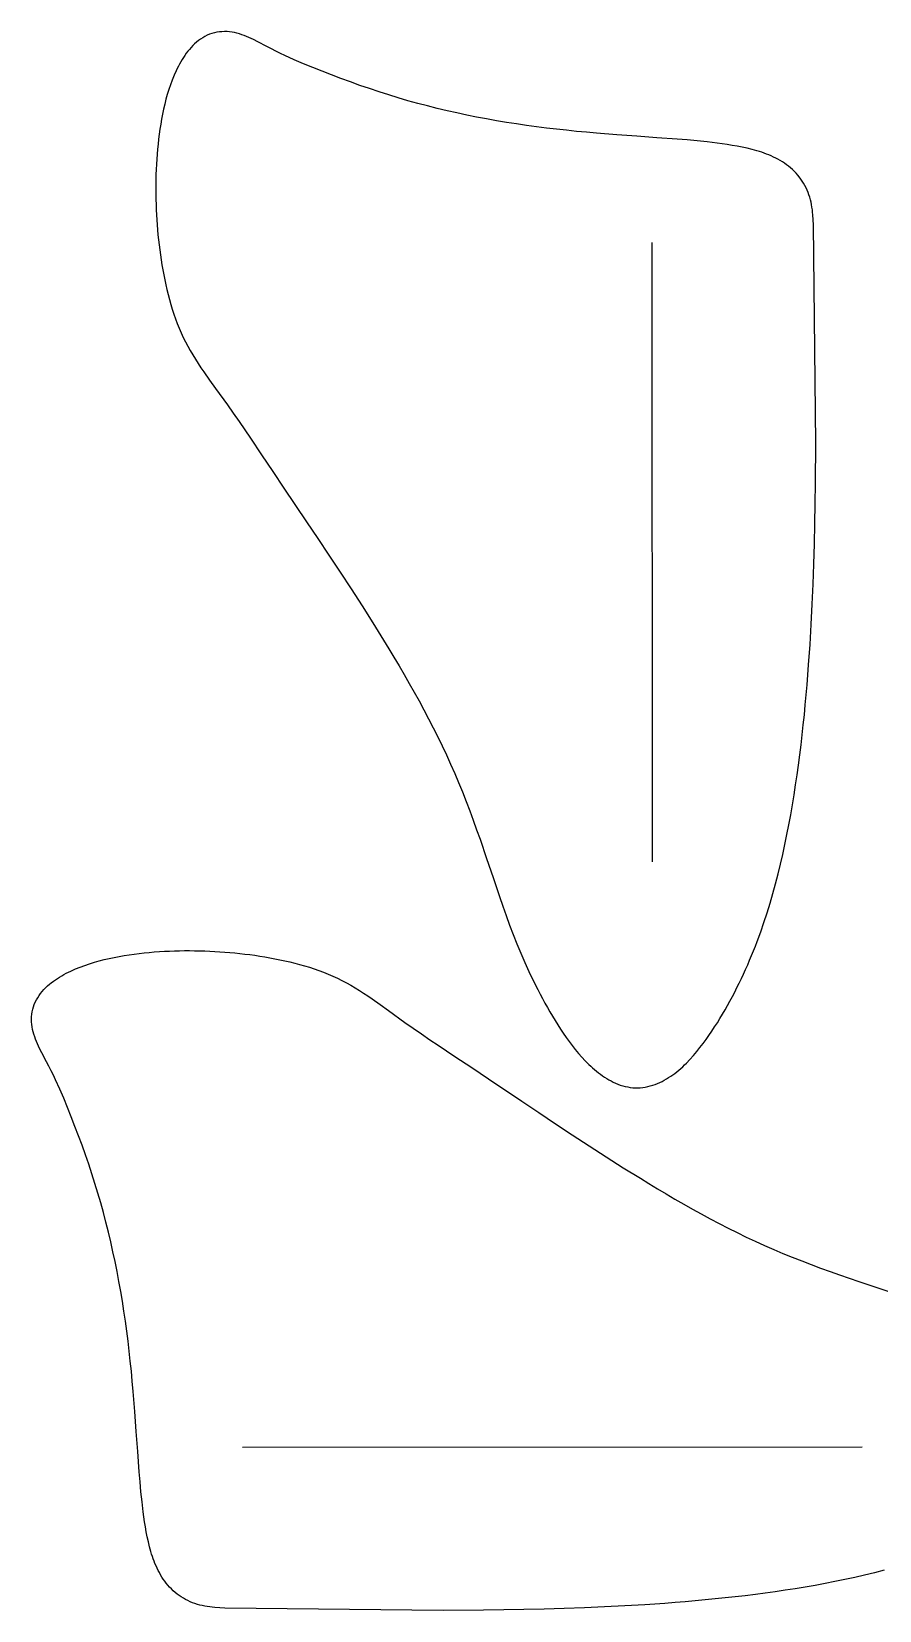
# Model space of a CAD drawing. Extents: x 10 to 492, y 28 to 369.
# Drawn here: x 10.3 to 193, y 28.2 to 368.7 of the extents above; entities that cross this region are included whole.
import ezdxf

# ---------------------------------------------------------------- set-up
doc = ezdxf.new("R2010")
doc.units = 0
doc.layers.add('Layer_1', color=7, linetype='CONTINUOUS')

msp = doc.modelspace()

# ---------------------------------------------------------------- linework, layer by layer
at = {"layer": 'Layer_1', "color": 7}
for p, q in [((48.140507, 367.900661), (47.653674, 367.657245)), ((48.648507, 368.112328), (48.140507, 367.900661)), ((49.156507, 368.292245), (48.648507, 368.112328)), ((49.685674, 368.440411), (49.156507, 368.292245)), ((50.225424, 368.556828), (49.685674, 368.440411)), ((50.765174, 368.630911), (50.225424, 368.556828)), ((51.315507, 368.683828), (50.765174, 368.630911)), ((51.855257, 368.704995), (51.315507, 368.683828)), ((52.40559, 368.694411), (51.855257, 368.704995)), ((52.955924, 368.641495), (52.40559, 368.694411)), ((53.495674, 368.577995), (52.955924, 368.641495)), ((54.02484, 368.472161), (53.495674, 368.577995)), ((54.554007, 368.345161), (54.02484, 368.472161)), ((55.083174, 368.207578), (54.554007, 368.345161)), ((55.601757, 368.038245), (55.083174, 368.207578)), ((56.12034, 367.847745), (55.601757, 368.038245)), ((56.617757, 367.646661), (56.12034, 367.847745)), ((43.96009, 364.450495), (43.632007, 364.016578)), ((44.298757, 364.873828), (43.96009, 364.450495)), ((44.65859, 365.286578), (44.298757, 364.873828)), ((45.03959, 365.678161), (44.65859, 365.286578)), ((45.431174, 366.059161), (45.03959, 365.678161)), ((45.843924, 366.418995), (45.431174, 366.059161)), ((46.27784, 366.768245), (45.843924, 366.418995)), ((46.72234, 367.085745), (46.27784, 366.768245)), ((47.177424, 367.382078), (46.72234, 367.085745)), ((47.653674, 367.657245), (47.177424, 367.382078)), ((57.125757, 367.434995), (56.617757, 367.646661)), ((57.61259, 367.202161), (57.125757, 367.434995)), ((58.099424, 366.969328), (57.61259, 367.202161)), ((59.07309, 366.471911), (58.099424, 366.969328)), ((60.999257, 365.455911), (59.07309, 366.471911)), ((61.96234, 364.958495), (60.999257, 365.455911)), ((62.936007, 364.482245), (61.96234, 364.958495)), ((63.920257, 364.005995), (62.936007, 364.482245)), ((41.917507, 361.233161), (41.67409, 360.746328)), ((42.171507, 361.709411), (41.917507, 361.233161)), ((42.446674, 362.185661), (42.171507, 361.709411)), ((42.72184, 362.661911), (42.446674, 362.185661)), ((43.00759, 363.116995), (42.72184, 362.661911)), ((43.314507, 363.572078), (43.00759, 363.116995)), ((43.632007, 364.016578), (43.314507, 363.572078)), ((64.904507, 363.540328), (63.920257, 364.005995)), ((66.88359, 362.640745), (64.904507, 363.540328)), ((68.873257, 361.772911), (66.88359, 362.640745)), ((70.88409, 360.947411), (68.873257, 361.772911)), ((72.905507, 360.132495), (70.88409, 360.947411)), ((40.573424, 358.259245), (40.203007, 357.243245)), ((40.986174, 359.275245), (40.573424, 358.259245)), ((41.430674, 360.259495), (40.986174, 359.275245)), ((41.67409, 360.746328), (41.430674, 360.259495)), ((74.937507, 359.349328), (72.905507, 360.132495)), ((76.969507, 358.576745), (74.937507, 359.349328)), ((79.01209, 357.835911), (76.969507, 358.576745)), ((81.065257, 357.105661), (79.01209, 357.835911)), ((39.239924, 354.110578), (38.97534, 353.041661)), ((39.536257, 355.158328), (39.239924, 354.110578)), ((39.853757, 356.206078), (39.536257, 355.158328)), ((40.203007, 357.243245), (39.853757, 356.206078)), ((83.118424, 356.396578), (81.065257, 357.105661)), ((85.182174, 355.708661), (83.118424, 356.396578)), ((87.256507, 355.052495), (85.182174, 355.708661)), ((89.33084, 354.417495), (87.256507, 355.052495)), ((91.415757, 353.803661), (89.33084, 354.417495)), ((38.509674, 350.903828), (38.30859, 349.824328)), ((38.731924, 351.972745), (38.509674, 350.903828)), ((38.97534, 353.041661), (38.731924, 351.972745)), ((93.511257, 353.221578), (91.415757, 353.803661)), ((95.61734, 352.671245), (93.511257, 353.221578)), ((97.723424, 352.142078), (95.61734, 352.671245)), ((99.84009, 351.634078), (97.723424, 352.142078)), ((101.96734, 351.157828), (99.84009, 351.634078)), ((104.09459, 350.702745), (101.96734, 351.157828)), ((37.948757, 347.665328), (37.80059, 346.585828)), ((38.11809, 348.744828), (37.948757, 347.665328)), ((38.30859, 349.824328), (38.11809, 348.744828)), ((106.22184, 350.268828), (104.09459, 350.702745)), ((108.359674, 349.866661), (106.22184, 350.268828)), ((110.50809, 349.485661), (108.359674, 349.866661)), ((112.645924, 349.125828), (110.50809, 349.485661)), ((114.79434, 348.787161), (112.645924, 349.125828)), ((116.95334, 348.469661), (114.79434, 348.787161)), ((119.101757, 348.183911), (116.95334, 348.469661)), ((121.260757, 347.908745), (119.101757, 348.183911)), ((123.419757, 347.654745), (121.260757, 347.908745)), ((125.578757, 347.411328), (123.419757, 347.654745)), ((127.74834, 347.189078), (125.578757, 347.411328)), ((37.536007, 344.416245), (37.41959, 343.336745)), ((37.652424, 345.495745), (37.536007, 344.416245)), ((37.80059, 346.585828), (37.652424, 345.495745)), ((129.90734, 346.987995), (127.74834, 347.189078)), ((132.076924, 346.797495), (129.90734, 346.987995)), ((136.405507, 346.448245), (132.076924, 346.797495)), ((140.744674, 346.130745), (136.405507, 346.448245)), ((145.08384, 345.813245), (140.744674, 346.130745)), ((149.423007, 345.495745), (145.08384, 345.813245)), ((151.59259, 345.326411), (149.423007, 345.495745)), ((153.75159, 345.125328), (151.59259, 345.326411)), ((155.921174, 344.903078), (153.75159, 345.125328)), ((158.06959, 344.638495), (155.921174, 344.903078)), ((159.14909, 344.490328), (158.06959, 344.638495)), ((160.218007, 344.331578), (159.14909, 344.490328)), ((161.297507, 344.162245), (160.218007, 344.331578)), ((162.377007, 343.971745), (161.297507, 344.162245)), ((163.445924, 343.760078), (162.377007, 343.971745)), ((37.250257, 341.156578), (37.176174, 340.077078)), ((37.32434, 342.246661), (37.250257, 341.156578)), ((37.41959, 343.336745), (37.32434, 342.246661)), ((164.51484, 343.537828), (163.445924, 343.760078)), ((165.583757, 343.283828), (164.51484, 343.537828)), ((166.631507, 342.998078), (165.583757, 343.283828)), ((167.160674, 342.839328), (166.631507, 342.998078)), ((167.679257, 342.669995), (167.160674, 342.839328)), ((168.187257, 342.490078), (167.679257, 342.669995)), ((168.70584, 342.299578), (168.187257, 342.490078)), ((169.203257, 342.098495), (168.70584, 342.299578)), ((169.711257, 341.886828), (169.203257, 342.098495)), ((170.19809, 341.653995), (169.711257, 341.886828)), ((170.695507, 341.421161), (170.19809, 341.653995)), ((171.171757, 341.156578), (170.695507, 341.421161)), ((171.648007, 340.891995), (171.171757, 341.156578)), ((172.113674, 340.606245), (171.648007, 340.891995)), ((172.57934, 340.299328), (172.113674, 340.606245)), ((37.080924, 337.907495), (37.059757, 336.817411)), ((37.123257, 338.986995), (37.080924, 337.907495)), ((37.176174, 340.077078), (37.123257, 338.986995)), ((173.02384, 339.992411), (172.57934, 340.299328)), ((173.457757, 339.653745), (173.02384, 339.992411)), ((173.891674, 339.315078), (173.457757, 339.653745)), ((174.29384, 338.944661), (173.891674, 339.315078)), ((174.696007, 338.574245), (174.29384, 338.944661)), ((175.077007, 338.182661), (174.696007, 338.574245)), ((175.43684, 337.769911), (175.077007, 338.182661)), ((175.775507, 337.346578), (175.43684, 337.769911)), ((176.10359, 336.902078), (175.775507, 337.346578)), ((37.059757, 336.817411), (37.03859, 335.727328)), ((37.03859, 335.727328), (37.03859, 334.637245)), ((37.03859, 334.637245), (37.049033, 333.557745)), ((176.410507, 336.457578), (176.10359, 336.902078)), ((176.696257, 335.991911), (176.410507, 336.457578)), ((176.96084, 335.505078), (176.696257, 335.991911)), ((177.21484, 335.018245), (176.96084, 335.505078)), ((177.43709, 334.520828), (177.21484, 335.018245)), ((177.648757, 334.012828), (177.43709, 334.520828)), ((177.839257, 333.494245), (177.648757, 334.012828)), ((37.049033, 333.557745), (37.070199, 332.467661)), ((37.070199, 332.467661), (37.101949, 331.377578)), ((37.101949, 331.377578), (37.144283, 330.298078)), ((37.144283, 330.298078), (37.197199, 329.207995)), ((178.00859, 332.975661), (177.839257, 333.494245)), ((178.156757, 332.446495), (178.00859, 332.975661)), ((178.29434, 331.917328), (178.156757, 332.446495)), ((178.400174, 331.377578), (178.29434, 331.917328)), ((178.495424, 330.837828), (178.400174, 331.377578)), ((178.58009, 330.298078), (178.495424, 330.837828)), ((178.633007, 329.758328), (178.58009, 330.298078)), ((37.197199, 329.207995), (37.260699, 328.128495)), ((37.260699, 328.128495), (37.334783, 327.038411)), ((37.334783, 327.038411), (37.430033, 325.958911)), ((178.685924, 329.218578), (178.633007, 329.758328)), ((178.77059, 328.139078), (178.685924, 329.218578)), ((178.823507, 327.048995), (178.77059, 328.139078)), ((179.320924, 279.963746), (178.823507, 327.048995)), ((37.430033, 325.958911), (37.525283, 324.879411)), ((37.525283, 324.879411), (37.641699, 323.799911)), ((37.641699, 323.799911), (37.758116, 322.720411)), ((37.758116, 322.720411), (37.895699, 321.640911)), ((37.895699, 321.640911), (38.043866, 320.561411)), ((38.043866, 320.561411), (38.213199, 319.481911)), ((38.213199, 319.481911), (38.382533, 318.402411)), ((38.382533, 318.402411), (38.573033, 317.333495)), ((38.573033, 317.333495), (38.774116, 316.253995)), ((38.774116, 316.253995), (38.985783, 315.185078)), ((38.985783, 315.185078), (39.208033, 314.116161)), ((39.208033, 314.116161), (39.451449, 313.047245)), ((39.451449, 313.047245), (39.716033, 311.988913)), ((39.716033, 311.988913), (39.991199, 310.930579)), ((39.991199, 310.930579), (40.287533, 309.872246)), ((40.287533, 309.872246), (40.605033, 308.824496)), ((40.605033, 308.824496), (40.943699, 307.797913)), ((40.943699, 307.797913), (41.292949, 306.760746)), ((41.292949, 306.760746), (41.673949, 305.744746)), ((41.673949, 305.744746), (42.076116, 304.739329)), ((42.076116, 304.739329), (42.510033, 303.744496)), ((42.510033, 303.744496), (42.965116, 302.760246)), ((42.965116, 302.760246), (43.451949, 301.797163)), ((43.451949, 301.797163), (43.949366, 300.844663)), ((43.949366, 300.844663), (44.478533, 299.892163)), ((44.478533, 299.892163), (45.028866, 298.960829)), ((45.028866, 298.960829), (45.600366, 298.040079)), ((45.600366, 298.040079), (46.182449, 297.119329)), ((46.182449, 297.119329), (46.785699, 296.219746)), ((46.785699, 296.219746), (47.399533, 295.309579)), ((47.399533, 295.309579), (48.648366, 293.531579)), ((48.648366, 293.531579), (49.928949, 291.753579)), ((49.928949, 291.753579), (52.500699, 288.218746)), ((52.500699, 288.218746), (53.760116, 286.430163)), ((53.760116, 286.430163), (55.008949, 284.641579)), ((55.008949, 284.641579), (56.236616, 282.852996)), ((56.236616, 282.852996), (57.453699, 281.053829)), ((57.453699, 281.053829), (59.856116, 277.434329)), ((179.257283, 271.264248), (179.320783, 279.963746)), ((59.856116, 277.434329), (62.258533, 273.814831)), ((62.258533, 273.814831), (64.671533, 270.205915)), ((64.671533, 270.205915), (69.529283, 262.988082)), ((179.214949, 266.914498), (179.257283, 271.264248)), ((179.140866, 262.575332), (179.214949, 266.914498)), ((69.529283, 262.988082), (71.952866, 259.379165)), ((179.045616, 258.225582), (179.140866, 262.575332)), ((71.952866, 259.379165), (74.376449, 255.770248)), ((74.376449, 255.770248), (76.778866, 252.140164)), ((178.918616, 253.875831), (179.045616, 258.225582)), ((76.778866, 252.140164), (79.160116, 248.499498)), ((178.759866, 249.536664), (178.918616, 253.875831)), ((178.569366, 245.186914), (178.759866, 249.536664)), ((79.160116, 248.499498), (81.509616, 244.848248)), ((178.347116, 240.847748), (178.569366, 245.186914)), ((81.509616, 244.848248), (83.837949, 241.175831)), ((83.837949, 241.175831), (86.134533, 237.482248)), ((178.082533, 236.508581), (178.347116, 240.847748)), ((86.134533, 237.482248), (87.266949, 235.619581)), ((87.266949, 235.619581), (88.388783, 233.767498)), ((177.786199, 232.169414), (178.082533, 236.508581)), ((88.388783, 233.767498), (89.500033, 231.894248)), ((89.500033, 231.894248), (90.600699, 230.020998)), ((177.627449, 229.999831), (177.786199, 232.169414)), ((90.600699, 230.020998), (91.690783, 228.137164)), ((91.690783, 228.137164), (92.759699, 226.242748)), ((177.447533, 227.830248), (177.627449, 229.999831)), ((92.759699, 226.242748), (93.818033, 224.348331)), ((177.066533, 223.501664), (177.267616, 225.660664)), ((177.267616, 225.660664), (177.447533, 227.830248)), ((93.818033, 224.348331), (94.855199, 222.432748)), ((94.855199, 222.432748), (95.871199, 220.506578)), ((176.632616, 219.173078), (176.854866, 221.332081)), ((176.854866, 221.332081), (177.066533, 223.501664)), ((95.871199, 220.506578), (96.866033, 218.580411)), ((96.866033, 218.580411), (97.839699, 216.633078)), ((176.389199, 217.014078), (176.632616, 219.173078)), ((97.839699, 216.633078), (98.792199, 214.675161)), ((98.792199, 214.675161), (99.712949, 212.706661)), ((175.870616, 212.696078), (176.145783, 214.855078)), ((176.145783, 214.855078), (176.389199, 217.014078)), ((99.712949, 212.706661), (100.612533, 210.727578)), ((175.595449, 210.537078), (175.870616, 212.696078)), ((100.612533, 210.727578), (101.480366, 208.737911)), ((101.480366, 208.737911), (102.327033, 206.737661)), ((174.981616, 206.229661), (175.288533, 208.388661)), ((175.288533, 208.388661), (175.595449, 210.537078)), ((102.327033, 206.737661), (103.152533, 204.726828)), ((103.152533, 204.726828), (103.946283, 202.694828)), ((174.642949, 204.081245), (174.981616, 206.229661)), ((103.946283, 202.694828), (104.718866, 200.662828)), ((173.912699, 199.794995), (174.293699, 201.932828)), ((174.293699, 201.932828), (174.642949, 204.081245)), ((104.718866, 200.662828), (105.480866, 198.630828)), ((105.480866, 198.630828), (106.221699, 196.577661)), ((173.108366, 195.519328), (173.521116, 197.657161)), ((173.521116, 197.657161), (173.912699, 199.794995)), ((106.221699, 196.577661), (106.941366, 194.524495)), ((106.941366, 194.524495), (108.359533, 190.407578)), ((172.663866, 193.392078), (173.108366, 195.519328)), ((171.711366, 189.148161), (172.198199, 191.264828)), ((172.198199, 191.264828), (172.663866, 193.392078)), ((108.359533, 190.407578), (109.745949, 186.290661)), ((171.192783, 187.031495), (171.711366, 189.148161)), ((109.745949, 186.290661), (111.142949, 182.163161)), ((170.081533, 182.829911), (170.653033, 184.925411)), ((170.653033, 184.925411), (171.192783, 187.031495)), ((111.142949, 182.163161), (111.862616, 180.109995)), ((168.832699, 178.660078), (169.478283, 180.744995)), ((169.478283, 180.744995), (170.081533, 182.829911)), ((111.862616, 180.109995), (112.582283, 178.067411)), ((112.582283, 178.067411), (113.333699, 176.024828)), ((168.155366, 176.596328), (168.832699, 178.660078)), ((113.333699, 176.024828), (114.106283, 173.992828)), ((114.106283, 173.992828), (114.900033, 171.971411)), ((166.694866, 172.489995), (167.446283, 174.532578)), ((167.446283, 174.532578), (168.155366, 176.596328)), ((36.73083, 170.212535), (37.820913, 170.286619)), ((37.820913, 170.286619), (38.910997, 170.360702)), ((38.910997, 170.360702), (39.990497, 170.413619)), ((39.990497, 170.413619), (41.08058, 170.455952)), ((41.08058, 170.455952), (42.170663, 170.477119)), ((42.170663, 170.477119), (43.250163, 170.498285)), ((43.250163, 170.498285), (44.340247, 170.498285)), ((44.340247, 170.498285), (45.43033, 170.487561)), ((45.43033, 170.487561), (46.50983, 170.466394)), ((46.50983, 170.466394), (47.599913, 170.434644)), ((47.599913, 170.434644), (48.689997, 170.392311)), ((48.689997, 170.392311), (49.769497, 170.339394)), ((49.769497, 170.339394), (50.85958, 170.275894)), ((50.85958, 170.275894), (51.93908, 170.201811)), ((114.900033, 171.971411), (115.725533, 169.971161)), ((165.488366, 169.452578), (165.901116, 170.457995)), ((165.901116, 170.457995), (166.303283, 171.473995)), ((166.303283, 171.473995), (166.694866, 172.489995)), ((19.71283, 166.550702), (20.718247, 166.963452)), ((20.718247, 166.963452), (21.74483, 167.333869)), ((21.74483, 167.333869), (22.771413, 167.683119)), ((22.771413, 167.683119), (23.819163, 168.000619)), ((23.819163, 168.000619), (24.877497, 168.296952)), ((24.877497, 168.296952), (25.93583, 168.561535)), ((25.93583, 168.561535), (27.004747, 168.804952)), ((27.004747, 168.804952), (28.084247, 169.027202)), ((28.084247, 169.027202), (29.163747, 169.228285)), ((29.163747, 169.228285), (30.243247, 169.418785)), ((30.243247, 169.418785), (31.322747, 169.588119)), ((31.322747, 169.588119), (32.402247, 169.736285)), ((32.402247, 169.736285), (33.481747, 169.884452)), ((33.481747, 169.884452), (34.57183, 170.000869)), ((34.57183, 170.000869), (35.65133, 170.117285)), ((35.65133, 170.117285), (36.73083, 170.212535)), ((51.93908, 170.201811), (53.01858, 170.106561)), ((53.01858, 170.106561), (54.108663, 170.011311)), ((54.108663, 170.011311), (55.188163, 169.894894)), ((55.188163, 169.894894), (56.267663, 169.767894)), ((56.267663, 169.767894), (57.347163, 169.640894)), ((57.347163, 169.640894), (58.426663, 169.492728)), ((58.426663, 169.492728), (59.506162, 169.323394)), ((59.506162, 169.323394), (60.575079, 169.154061)), ((60.575079, 169.154061), (61.654579, 168.963561)), ((61.654579, 168.963561), (62.723495, 168.762478)), ((62.723495, 168.762478), (63.802995, 168.550811)), ((63.802995, 168.550811), (64.871912, 168.317978)), ((64.871912, 168.317978), (65.940829, 168.085144)), ((65.940829, 168.085144), (66.999162, 167.820561)), ((66.999162, 167.820561), (68.057495, 167.545394)), ((68.057495, 167.545394), (69.105245, 167.249061)), ((69.105245, 167.249061), (70.152995, 166.931561)), ((70.152995, 166.931561), (71.190162, 166.592894)), ((115.725533, 169.971161), (116.593366, 167.970911)), ((116.593366, 167.970911), (117.492949, 165.991828)), ((164.197199, 166.446911), (164.641699, 167.441745)), ((164.641699, 167.441745), (165.065033, 168.447161)), ((165.065033, 168.447161), (165.488366, 169.452578)), ((14.114247, 163.238119), (14.53758, 163.576785)), ((14.53758, 163.576785), (14.971497, 163.904869)), ((14.971497, 163.904869), (15.415997, 164.222369)), ((15.415997, 164.222369), (15.860497, 164.529285)), ((15.860497, 164.529285), (16.326163, 164.815035)), ((16.326163, 164.815035), (16.79183, 165.090202)), ((16.79183, 165.090202), (17.26808, 165.365369)), ((17.26808, 165.365369), (17.74433, 165.619369)), ((17.74433, 165.619369), (18.231163, 165.862785)), ((18.231163, 165.862785), (18.717997, 166.106202)), ((18.717997, 166.106202), (19.71283, 166.550702)), ((71.190162, 166.592894), (72.216745, 166.243644)), ((72.216745, 166.243644), (73.232745, 165.862644)), ((73.232745, 165.862644), (74.238162, 165.449894)), ((74.238162, 165.449894), (75.232995, 165.026561)), ((75.232995, 165.026561), (76.217245, 164.571478)), ((76.217245, 164.571478), (77.190912, 164.084644)), ((77.190912, 164.084644), (78.143412, 163.576644)), ((78.143412, 163.576644), (79.085329, 163.047478)), ((117.492949, 165.991828), (118.424283, 164.033911)), ((118.424283, 164.033911), (119.397949, 162.086578)), ((162.334533, 162.520495), (162.810783, 163.494161)), ((162.810783, 163.494161), (163.287033, 164.467828)), ((163.287033, 164.467828), (163.742116, 165.452078)), ((163.742116, 165.452078), (164.197199, 166.446911)), ((11.33083, 159.883202), (11.595413, 160.359452)), ((11.595413, 160.359452), (11.891747, 160.814535)), ((11.891747, 160.814535), (12.21983, 161.259035)), ((12.21983, 161.259035), (12.558497, 161.692952)), ((12.558497, 161.692952), (12.928913, 162.105702)), ((12.928913, 162.105702), (13.309913, 162.497285)), ((13.309913, 162.497285), (13.701497, 162.878285)), ((13.701497, 162.878285), (14.114247, 163.238119)), ((79.085329, 163.047478), (80.016662, 162.507728)), ((80.016662, 162.507728), (80.947995, 161.936228)), ((80.947995, 161.936228), (81.858162, 161.354144)), ((81.858162, 161.354144), (82.768329, 160.750894)), ((82.768329, 160.750894), (83.667912, 160.137061)), ((83.667912, 160.137061), (85.456495, 158.888228)), ((119.397949, 162.086578), (119.895366, 161.123495)), ((119.895366, 161.123495), (120.413949, 160.160411)), ((120.413949, 160.160411), (120.932533, 159.197328)), ((160.821116, 159.631245), (161.339699, 160.583745)), ((161.339699, 160.583745), (161.837116, 161.546828)), ((161.837116, 161.546828), (162.334533, 162.520495)), ((10.293663, 156.221369), (10.34658, 156.771702)), ((10.34658, 156.771702), (10.431247, 157.311452)), ((10.431247, 157.311452), (10.547663, 157.851202)), ((10.547663, 157.851202), (10.685247, 158.380369)), ((10.685247, 158.380369), (10.865163, 158.888369)), ((10.865163, 158.888369), (11.087413, 159.396369)), ((11.087413, 159.396369), (11.33083, 159.883202)), ((85.456495, 158.888228), (87.234495, 157.607644)), ((87.234495, 157.607644), (90.769329, 155.035894)), ((120.932533, 159.197328), (121.461699, 158.244828)), ((121.461699, 158.244828), (122.001449, 157.302911)), ((122.001449, 157.302911), (122.551783, 156.360995)), ((158.672699, 155.874161), (159.223033, 156.805495)), ((159.223033, 156.805495), (159.773366, 157.736828)), ((159.773366, 157.736828), (160.302533, 158.678745)), ((160.302533, 158.678745), (160.821116, 159.631245)), ((10.28308, 155.681619), (10.293663, 156.221369)), ((10.293663, 155.131285), (10.28308, 155.681619)), ((10.335997, 154.580952), (10.293663, 155.131285)), ((10.41008, 154.041202), (10.335997, 154.580952)), ((10.50533, 153.512035), (10.41008, 154.041202)), ((10.63233, 152.972285), (10.50533, 153.512035)), ((90.769329, 155.035894), (92.547326, 153.776478)), ((92.547326, 153.776478), (94.335909, 152.527644)), ((122.551783, 156.360995), (123.112699, 155.429661)), ((123.112699, 155.429661), (123.694783, 154.498328)), ((123.694783, 154.498328), (124.287449, 153.588161)), ((124.287449, 153.588161), (124.890699, 152.677995)), ((156.915866, 153.133078), (157.519116, 154.043245)), ((157.519116, 154.043245), (158.101199, 154.953411)), ((158.101199, 154.953411), (158.672699, 155.874161)), ((10.780497, 152.453702), (10.63233, 152.972285)), ((10.94983, 151.935119), (10.780497, 152.453702)), ((11.129747, 151.416535), (10.94983, 151.935119)), ((11.33083, 150.919119), (11.129747, 151.416535)), ((11.55308, 150.411119), (11.33083, 150.919119)), ((11.77533, 149.924285), (11.55308, 150.411119)), ((12.018747, 149.426869), (11.77533, 149.924285)), ((94.335909, 152.527644), (96.135077, 151.299978)), ((96.135077, 151.299978), (97.934244, 150.082894)), ((97.934244, 150.082894), (101.54316, 147.680478)), ((124.890699, 152.677995), (125.515116, 151.778411)), ((125.515116, 151.778411), (126.150116, 150.899995)), ((126.150116, 150.899995), (126.806283, 150.032161)), ((126.806283, 150.032161), (127.483616, 149.185495)), ((154.344116, 149.598245), (155.021449, 150.466078)), ((155.021449, 150.466078), (155.667033, 151.344495)), ((155.667033, 151.344495), (156.302033, 152.233495)), ((156.302033, 152.233495), (156.915866, 153.133078)), ((12.50558, 148.463785), (12.018747, 149.426869)), ((13.52158, 146.537619), (12.50558, 148.463785)), ((14.018997, 145.574535), (13.52158, 146.537619)), ((101.54316, 147.680478), (105.16266, 145.278061)), ((127.483616, 149.185495), (128.182116, 148.349411)), ((128.182116, 148.349411), (128.901783, 147.534495)), ((128.901783, 147.534495), (129.642616, 146.740745)), ((129.642616, 146.740745), (130.404616, 145.968161)), ((151.423116, 146.243328), (152.185116, 147.047661)), ((152.185116, 147.047661), (152.936533, 147.883745)), ((152.936533, 147.883745), (153.645616, 148.730411)), ((153.645616, 148.730411), (154.344116, 149.598245)), ((14.50583, 144.600869), (14.018997, 145.574535)), ((14.98208, 143.616619), (14.50583, 144.600869)), ((15.437163, 142.632369), (14.98208, 143.616619)), ((105.16266, 145.278061), (108.78216, 142.865061)), ((130.404616, 145.968161), (130.806783, 145.597745)), ((130.806783, 145.597745), (131.208949, 145.227328)), ((131.208949, 145.227328), (131.611116, 144.867495)), ((131.611116, 144.867495), (132.034449, 144.518245)), ((132.034449, 144.518245), (132.457783, 144.179578)), ((132.457783, 144.179578), (132.891699, 143.851495)), ((132.891699, 143.851495), (133.336199, 143.523411)), ((133.336199, 143.523411), (133.780699, 143.216495)), ((133.780699, 143.216495), (134.246366, 142.930745)), ((147.136866, 142.824911), (147.602533, 143.110661)), ((147.602533, 143.110661), (148.057616, 143.406995)), ((148.057616, 143.406995), (148.502116, 143.713911)), ((148.502116, 143.713911), (148.946616, 144.041995)), ((148.946616, 144.041995), (149.380533, 144.380661)), ((149.380533, 144.380661), (149.803866, 144.729911)), ((149.803866, 144.729911), (150.216616, 145.100328)), ((150.216616, 145.100328), (150.629366, 145.470745)), ((150.629366, 145.470745), (151.020949, 145.851745)), ((151.020949, 145.851745), (151.423116, 146.243328)), ((16.336747, 140.653285), (15.437163, 142.632369)), ((17.20458, 138.653035), (16.336747, 140.653285)), ((108.78216, 142.865061), (115.98941, 138.007311)), ((134.246366, 142.930745), (134.712033, 142.644995)), ((134.712033, 142.644995), (135.188283, 142.390995)), ((135.188283, 142.390995), (135.675116, 142.136995)), ((135.675116, 142.136995), (136.172533, 141.914745)), ((136.172533, 141.914745), (136.680533, 141.703078)), ((136.680533, 141.703078), (137.188533, 141.523161)), ((137.188533, 141.523161), (137.707116, 141.353828)), ((137.707116, 141.353828), (138.236283, 141.216245)), ((138.236283, 141.216245), (138.776033, 141.099828)), ((138.776033, 141.099828), (139.315783, 141.015161)), ((139.315783, 141.015161), (139.855533, 140.951661)), ((139.855533, 140.951661), (140.395283, 140.919911)), ((140.395283, 140.919911), (140.945616, 140.919911)), ((140.945616, 140.919911), (141.485366, 140.951661)), ((141.485366, 140.951661), (142.035699, 141.015161)), ((142.035699, 141.015161), (142.575449, 141.089245)), ((142.575449, 141.089245), (143.115199, 141.205661)), ((143.115199, 141.205661), (143.644366, 141.332661)), ((143.644366, 141.332661), (144.173533, 141.491411)), ((144.173533, 141.491411), (144.692116, 141.660745)), ((144.692116, 141.660745), (145.200116, 141.861828)), ((145.200116, 141.861828), (145.697533, 142.073495)), ((145.697533, 142.073495), (146.184366, 142.306328)), ((146.184366, 142.306328), (146.671199, 142.560328)), ((146.671199, 142.560328), (147.136866, 142.824911)), ((18.040663, 136.652785), (17.20458, 138.653035)), ((18.844997, 134.631369), (18.040663, 136.652785)), ((115.98941, 138.007311), (119.598327, 135.583728)), ((19.638747, 132.599369), (18.844997, 134.631369)), ((119.598327, 135.583728), (123.217827, 133.160144)), ((123.217827, 133.160144), (126.837327, 130.757728)), ((20.400747, 130.567369), (19.638747, 132.599369)), ((21.152163, 128.524785), (20.400747, 130.567369)), ((126.837327, 130.757728), (130.477994, 128.376478)), ((21.882413, 126.471619), (21.152163, 128.524785)), ((22.591497, 124.418452), (21.882413, 126.471619)), ((130.477994, 128.376478), (134.139827, 126.026978)), ((134.139827, 126.026978), (137.812244, 123.698644)), ((23.279413, 122.354702), (22.591497, 124.418452)), ((137.812244, 123.698644), (141.505827, 121.402061)), ((23.93558, 120.280369), (23.279413, 122.354702)), ((24.57058, 118.206035), (23.93558, 120.280369)), ((141.505827, 121.402061), (143.35791, 120.269644)), ((143.35791, 120.269644), (145.220577, 119.147811)), ((25.17383, 116.121119), (24.57058, 118.206035)), ((25.755913, 114.025619), (25.17383, 116.121119)), ((145.220577, 119.147811), (147.083244, 118.036561)), ((147.083244, 118.036561), (148.96708, 116.935894)), ((148.96708, 116.935894), (150.850913, 115.845811)), ((150.850913, 115.845811), (152.734747, 114.776894)), ((26.31683, 111.919535), (25.755913, 114.025619)), ((152.734747, 114.776894), (154.639747, 113.718561)), ((154.639747, 113.718561), (156.55533, 112.681394)), ((156.55533, 112.681394), (158.470913, 111.665394)), ((26.845997, 109.813452), (26.31683, 111.919535)), ((27.343413, 107.696785), (26.845997, 109.813452)), ((158.470913, 111.665394), (160.407663, 110.670561)), ((160.407663, 110.670561), (162.354997, 109.696894)), ((162.354997, 109.696894), (164.30233, 108.744394)), ((27.830247, 105.569535), (27.343413, 107.696785)), ((28.28533, 103.442285), (27.830247, 105.569535)), ((164.30233, 108.744394), (166.27083, 107.823644)), ((166.27083, 107.823644), (168.249913, 106.924061)), ((168.249913, 106.924061), (170.250163, 106.056228)), ((170.250163, 106.056228), (172.250413, 105.209561)), ((28.708663, 101.304452), (28.28533, 103.442285)), ((172.250413, 105.209561), (174.261247, 104.384061)), ((174.261247, 104.384061), (176.282663, 103.590311)), ((176.282663, 103.590311), (178.314663, 102.817728)), ((178.314663, 102.817728), (180.357247, 102.055728)), ((29.121413, 99.177202), (28.708663, 101.304452)), ((29.502413, 97.028785), (29.121413, 99.177202)), ((180.357247, 102.055728), (182.39983, 101.314894)), ((182.39983, 101.314894), (184.452997, 100.595228)), ((184.452997, 100.595228), (188.569913, 99.177061)), ((188.569913, 99.177061), (192.697413, 97.790644)), ((29.862247, 94.880369), (29.502413, 97.028785)), ((192.697413, 97.790644), (196.81433, 96.393644)), ((30.19033, 92.731952), (29.862247, 94.880369)), ((30.50783, 90.583535), (30.19033, 92.731952)), ((30.804163, 88.435119), (30.50783, 90.583535)), ((31.07933, 86.276119), (30.804163, 88.435119)), ((31.33333, 84.117119), (31.07933, 86.276119)), ((31.566163, 81.947535), (31.33333, 84.117119)), ((31.788413, 79.788535), (31.566163, 81.947535)), ((31.989497, 77.629535), (31.788413, 79.788535)), ((32.179997, 75.459952), (31.989497, 77.629535)), ((32.53983, 71.131369), (32.179997, 75.459952)), ((32.85733, 66.792202), (32.53983, 71.131369)), ((33.164247, 62.453035), (32.85733, 66.792202)), ((33.481747, 58.113869), (33.164247, 62.453035)), ((33.661663, 55.944285), (33.481747, 58.113869)), ((33.852163, 53.774702), (33.661663, 55.944285)), ((34.084997, 51.615702), (33.852163, 53.774702)), ((34.34958, 49.467285), (34.084997, 51.615702)), ((34.487163, 48.387785), (34.34958, 49.467285)), ((34.656497, 47.308285), (34.487163, 48.387785)), ((34.82583, 46.239369), (34.656497, 47.308285)), ((35.01633, 45.159869), (34.82583, 46.239369)), ((35.217413, 44.090952), (35.01633, 45.159869)), ((35.450247, 43.022035), (35.217413, 44.090952)), ((35.704247, 41.953118), (35.450247, 43.022035)), ((35.989997, 40.905368), (35.704247, 41.953118)), ((36.148747, 40.376202), (35.989997, 40.905368)), ((36.31808, 39.857618), (36.148747, 40.376202)), ((36.487413, 39.349618), (36.31808, 39.857618)), ((36.677913, 38.831035), (36.487413, 39.349618)), ((36.878997, 38.333618), (36.677913, 38.831035)), ((37.101247, 37.825618), (36.878997, 38.333618)), ((37.323497, 37.338785), (37.101247, 37.825618)), ((37.566913, 36.841368), (37.323497, 37.338785)), ((37.820913, 36.365118), (37.566913, 36.841368)), ((38.09608, 35.888868), (37.820913, 36.365118)), ((38.38183, 35.412618), (38.09608, 35.888868)), ((38.678163, 34.957535), (38.38183, 35.412618)), ((38.995663, 34.513035), (38.678163, 34.957535)), ((39.323747, 34.068535), (38.995663, 34.513035)), ((39.672997, 33.645202), (39.323747, 34.068535)), ((183.458163, 34.428227), (181.330913, 34.015477)), ((185.595997, 34.872727), (183.458163, 34.428227)), ((187.712663, 35.338394), (185.595997, 34.872727)), ((189.839913, 35.825227), (187.712663, 35.338394)), ((191.945997, 36.34381), (189.839913, 35.825227)), ((194.05208, 36.88356), (191.945997, 36.34381)), ((40.03283, 33.243035), (39.672997, 33.645202)), ((40.41383, 32.840868), (40.03283, 33.243035)), ((40.805413, 32.459868), (40.41383, 32.840868)), ((41.20758, 32.100035), (40.805413, 32.459868)), ((41.641497, 31.750785), (41.20758, 32.100035)), ((42.075413, 31.433285), (41.641497, 31.750785)), ((42.530497, 31.126368), (42.075413, 31.433285)), ((42.996163, 30.840618), (42.530497, 31.126368)), ((43.472413, 30.576035), (42.996163, 30.840618)), ((157.645413, 30.681728), (155.486413, 30.470061)), ((159.804413, 30.903977), (157.645413, 30.681728)), ((161.973997, 31.13681), (159.804413, 30.903977)), ((164.132997, 31.39081), (161.973997, 31.13681)), ((166.291997, 31.665977), (164.132997, 31.39081)), ((168.440413, 31.941144), (166.291997, 31.665977)), ((170.599413, 32.24806), (168.440413, 31.941144)), ((172.74783, 32.554977), (170.599413, 32.24806)), ((174.896247, 32.893644), (172.74783, 32.554977)), ((177.044663, 33.242894), (174.896247, 32.893644)), ((179.19308, 33.623894), (177.044663, 33.242894)), ((181.330913, 34.015477), (179.19308, 33.623894)), ((43.96983, 30.322035), (43.472413, 30.576035)), ((44.467247, 30.099785), (43.96983, 30.322035)), ((44.975247, 29.888119), (44.467247, 30.099785)), ((45.49383, 29.697619), (44.975247, 29.888119)), ((46.012413, 29.528285), (45.49383, 29.697619)), ((46.54158, 29.380119), (46.012413, 29.528285)), ((47.070747, 29.242535), (46.54158, 29.380119)), ((47.610497, 29.136702), (47.070747, 29.242535)), ((48.139663, 29.041452), (47.610497, 29.136702)), ((48.679413, 28.956785), (48.139663, 29.041452)), ((49.219163, 28.893285), (48.679413, 28.956785)), ((49.758913, 28.850952), (49.219163, 28.893285)), ((50.848997, 28.766285), (49.758913, 28.850952)), ((51.928497, 28.713369), (50.848997, 28.766285)), ((99.024326, 28.215952), (51.928497, 28.713369)), ((107.713243, 28.279311), (99.024326, 28.215811)), ((112.062993, 28.321644), (107.713243, 28.279311)), ((116.412744, 28.385144), (112.062993, 28.321644)), ((120.762494, 28.490978), (116.412744, 28.385144)), ((125.10166, 28.617978), (120.762494, 28.490978)), ((129.45141, 28.776728), (125.10166, 28.617978)), ((133.790577, 28.967228), (129.45141, 28.776728)), ((138.140327, 29.189478), (133.790577, 28.967228)), ((142.479494, 29.443478), (138.140327, 29.189478)), ((146.81866, 29.739811), (142.479494, 29.443478)), ((148.988247, 29.909144), (146.81866, 29.739811)), ((151.147247, 30.078478), (148.988247, 29.909144)), ((153.31683, 30.268978), (151.147247, 30.078478)), ((155.486413, 30.470061), (153.31683, 30.268978))]:
    msp.add_line(p, q, dxfattribs=at)
at = {"layer": 'Layer_1', "color": 1}
for p, q in [((143.978912, 323.233463), (144.029317, 189.681878)), ((55.771195, 63.4569), (189.297378, 63.480607))]:
    msp.add_line(p, q, dxfattribs=at)

doc.saveas('drawing.dxf')
